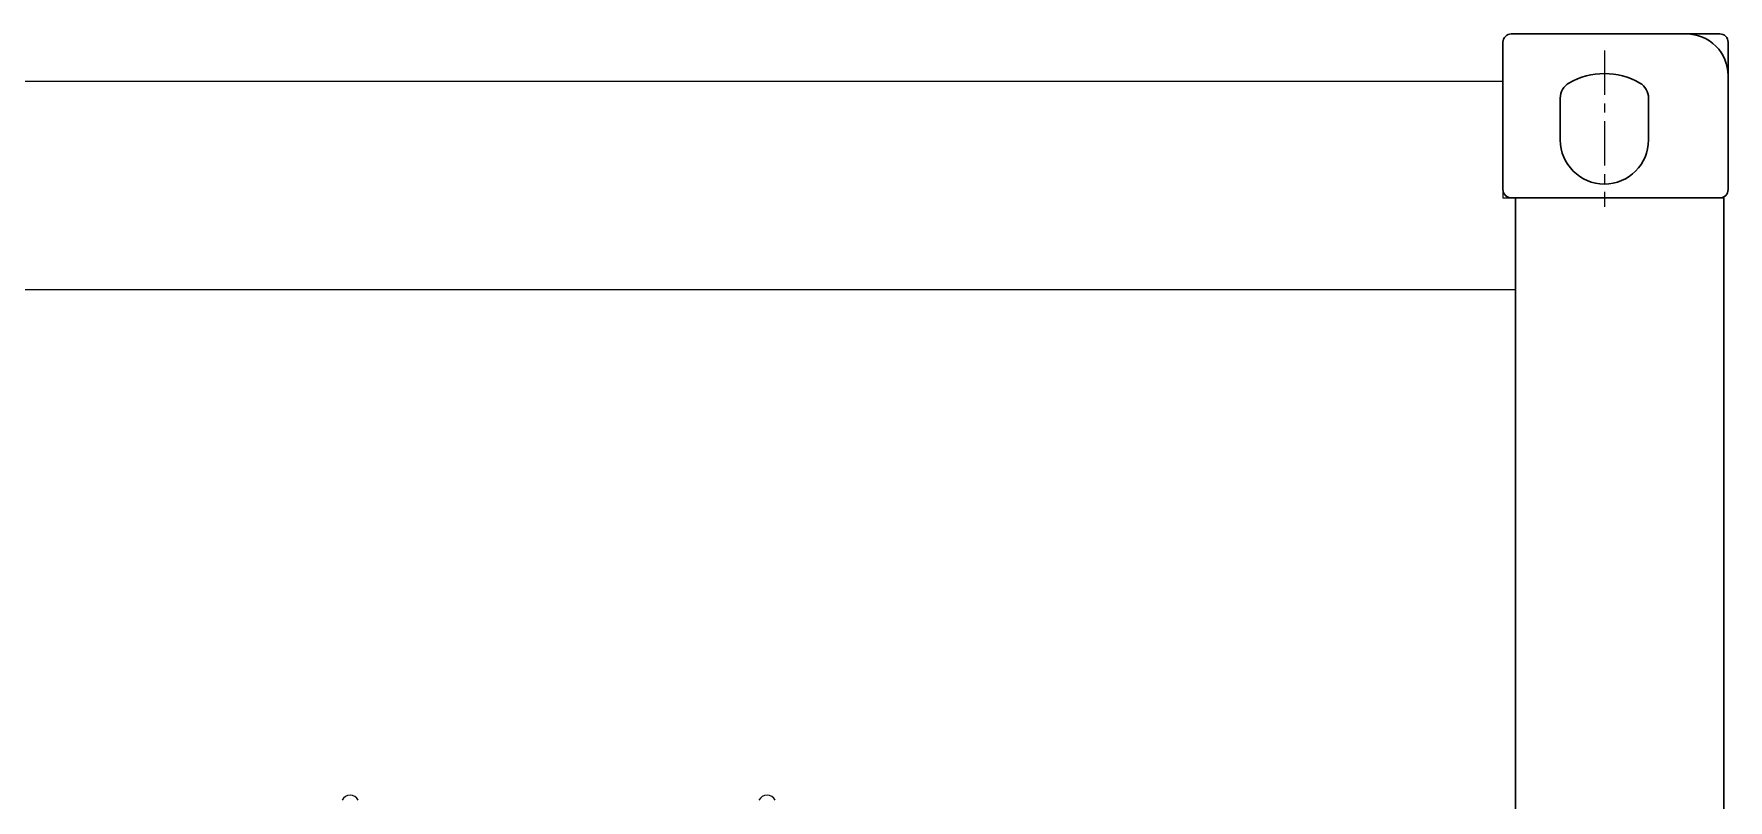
# Model space of a CAD drawing. Header units: millimetres. Extents: x 0 to 87554, y -20854 to 20404.
# Drawn here: x 15951 to 17170, y 15862 to 16413 of the extents above; entities that cross this region are included whole.
import ezdxf

# ---------------------------------------------------------------- set-up
doc = ezdxf.new("R2010")
doc.units = ezdxf.units.MM
doc.linetypes.add('CENTER', pattern=[50.8, 31.75, -6.35, 6.35, -6.35])
doc.layers.get('0').update_dxf_attribs({"lineweight": 15})
doc.layers.add('4215-12649_2_1_0', color=7, linetype='Continuous')
for name, color, linetype, lineweight in [('AM_0', 7, 'Continuous', 30), ('AM_7N', 4, 'CENTER', 15), ('THICK', 7, 'Continuous', 0)]:
    doc.layers.add(name, color=color, linetype=linetype, lineweight=lineweight)

# ---------------------------------------------------------------- blocks, each defined once
blk = doc.blocks.new('ju77')
at = {"layer": '4215-12649_2_1_0', "color": 87, "linetype": 'Continuous'}
for centre in [(-189.5, 476), (110.5, 476)]:
    blk.add_arc(centre, 6.5, 26.3878, 153.6122, dxfattribs=at)

msp = doc.modelspace()

# ---------------------------------------------------------------- linework, layer by layer
at = {"layer": 'AM_0'}
for p, q in [((17049.352, 16366.695), (17049.352, 16336.603)), ((17112.852, 16366.695), (17112.852, 16336.603))]:
    msp.add_line(p, q, dxfattribs=at)
msp.add_lwpolyline([(17170.102, 16406.853, 0.41421382), (17164.102, 16412.853), (17014.102, 16412.853, 0.41421397), (17008.102, 16406.853), (17008.102, 16300.853, 0.41421407), (17014.102, 16294.853), (17164.102, 16294.853, 0.41421254), (17170.102, 16300.853)], format="xyb", close=True, dxfattribs=at)
for points in [[(17015.102, 13634.853), (17167.102, 13634.853), (17167.102, 16294.853), (17015.102, 16294.853)], [(17017.102, 16294.853), (17017.102, 13634.853)]]:
    msp.add_lwpolyline(points, dxfattribs=at)
for centre, radius, start, end in [((17140.102, 16382.853), 30, 359.9999, 89.99992), ((17081.102, 16333.353), 51, 59.9999, 119.99995), ((17061.852, 16366.695), 12.5, 119.99995, 180), ((17100.352, 16366.695), 12.5, 359.9999, 59.9998), ((17081.102, 16336.603), 31.75, 180, 359.9999)]:
    msp.add_arc(centre, radius, start, end, dxfattribs=at)
at = {"layer": 'AM_7N'}
msp.add_line((17081.102, 16400.853), (17081.102, 16288.353), dxfattribs=at)
at = {"layer": 'THICK', "lineweight": -3}
msp.add_lwpolyline([(17008.102, 16294.853), (17017.102, 16294.853), (17017.102, 16228.853), (14885.102, 16228.853), (14885.102, 16294.853), (14894.102, 16294.853), (14894.102, 16378.853), (17008.102, 16378.853)], close=True, dxfattribs=at)

# ---------------------------------------------------------------- block references
msp.add_blockref('ju77', (16368.142, 15382.853))

doc.saveas('drawing.dxf')
